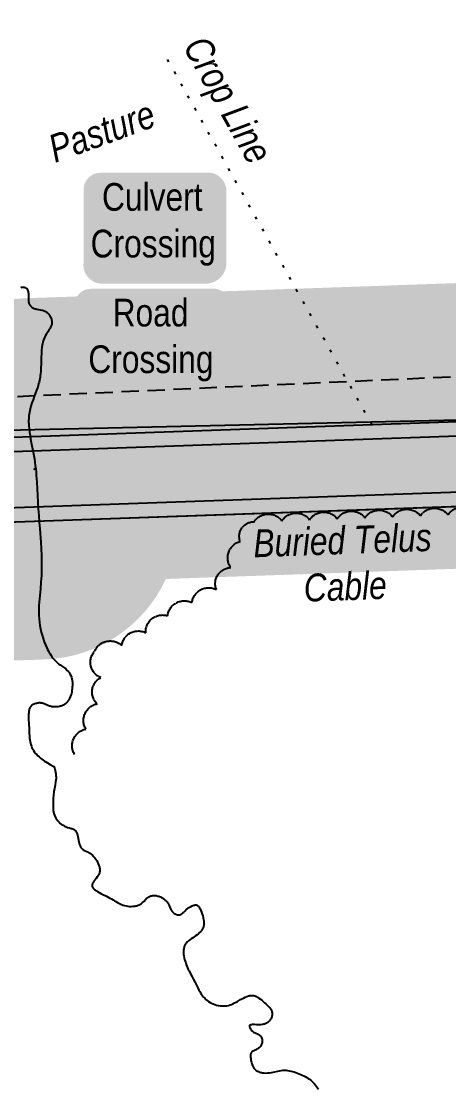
# Model space of a CAD drawing. Extents: x 665644 to 688844, y 5825051 to 5844826.
# Drawn here: x 673426.4 to 673580.5, y 5828566.3 to 5828951 of the extents above; entities that cross this region are included whole.
import ezdxf
from ezdxf.enums import TextEntityAlignment as Align

# ---------------------------------------------------------------- set-up
doc = ezdxf.new("R2010")
doc.units = 0
doc.header["$LTSCALE"] = 5
doc.header["$PDSIZE"] = 0.5
for name, pattern in [('0', [1, 1, 0]), ('BORDER', [44.45, 12.7, -6.35, 12.7, -6.35, 0, -6.35]), ('foc-TOPO', [1, 0.2, -0.8]), ('UG_PIPE', [1.875, 1.25, -0.625])]:
    doc.linetypes.add(name, pattern=pattern)
doc.layers.add('AS-BOUNDARY', color=7, linetype='BORDER', lineweight=60, true_color=0xcc33ff)
for name, color, linetype in [('AS-PIPE-UG', 44, 'UG_PIPE'), ('AS-POWER', 104, 'foc-POWER'), ('AS-ROADS', 254, 'Continuous'), ('AS-TELEPHONE', 224, 'foc-TEL'), ('AS-TELEPHONE-T', 224, 'Continuous'), ('CG-NOTES', 7, 'Continuous'), ('L-SEC', 7, 'Continuous'), ('L-TITLEDB', 4, 'Continuous'), ('P-BUFFER-H 30m', 51, 'Continuous'), ('T-BUSH', 110, '0'), ('T-CREEK', 160, 'Continuous'), ('T-GENERAL', 48, 'foc-TOPO')]:
    doc.layers.add(name, color=color, linetype=linetype)
doc.layers.add('Fresh_POD_to_Rimbey_South', color=7, linetype='Continuous', plot=False)
doc.layers.add('P-PROPOSED-WL4', color=7, linetype='Continuous', true_color=0x5b5bc8)
doc.layers.add('T-TEXT', color=48, linetype='Continuous', lineweight=18)
doc.styles.add('100L', font='ARIALN.TTF', dxfattribs={"height": 11})
doc.styles.add('175L', font='ARIALN.TTF', dxfattribs={"height": 20})
doc.styles.add('80', font='ARIALN.TTF', dxfattribs={"height": 10})
doc.styles.add('80LS', font='ARIALNI.TTF', dxfattribs={"height": 10})
doc.styles.add('foc-LtypeFont', font='ARIALN.TTF', dxfattribs={"height": 7.35})
doc.linetypes.add('foc-POWER', pattern='A,6,-1,["P",foc-LtypeFont,S=0.2,R=0,X=-0.625,Y=-0.75],-1.24,4', length=12.24)
doc.linetypes.add('foc-TEL', pattern='A,2,-1,["T",foc-LtypeFont,S=0.2,R=0,X=-0.425,Y=-0.75],-1.24,8', length=12.24)
doc.linetypes.add('foc-TEL-NOLINE', pattern='A,0,-2,["T",foc-LtypeFont,S=0.2,R=0,X=-0.425,Y=-0.75],-10.24', length=12.24)

# ---------------------------------------------------------------- blocks, each defined once
blk = doc.blocks.new('*U2205')
h = blk.add_hatch(color=59)
edge = h.paths.add_edge_path()
edge.add_line((-21.5, -20), (21.5, -20))
edge.add_arc((21.5, -14), 6, 270, 360)
edge.add_line((27.5, -14), (27.5, 12.5))
edge.add_arc((21.5, 12.5), 6, 0, 90)
edge.add_line((21.5, 18.5), (-21.5, 18.5))
edge.add_arc((-21.5, 12.5), 6, 90, 180)
edge.add_line((-27.5, 12.5), (-27.5, -14))
edge.add_arc((-21.5, -14), 6, 180, 270)
at = {"color": 1, "flags": 128}
blk.add_lwpolyline([(-21.5, -20, 3, 3, 0), (21.5, -20, 3, 3, 0.414214), (27.5, -14, 3, 3, 0), (27.5, 12.5, 3, 0, 0.414214), (21.5, 18.5, 0, 0, 0), (-21.5, 18.5, 0, 0, 0.414214), (-27.5, 12.5, 0, 0, 0), (-27.5, -14, 0, 3, 0.414214)], format="xyseb", close=True, dxfattribs=at)
blk.add_lwpolyline([(-42.18, -51.46, 0, 7.5, 0), (0, 0, 0, 0, 0)], format="xyseb", dxfattribs=at)
at = {"color": 1, "style": '80'}
blk.add_attdef('ENTER_TEXT_001', (-35.99, -5), '', height=10, dxfattribs=at)
blk = doc.blocks.new('*U1229')
h = blk.add_hatch(color=254)
edge = h.paths.add_edge_path()
edge.add_line((-19, -20), (19, -20))
edge.add_arc((19, -14), 6, 270, 360)
edge.add_line((25, -14), (25, 12.5))
edge.add_arc((19, 12.5), 6, 0, 90)
edge.add_line((19, 18.5), (-19, 18.5))
edge.add_arc((-19, 12.5), 6, 90, 180)
edge.add_line((-25, 12.5), (-25, -14))
edge.add_arc((-19, -14), 6, 180, 270)
at = {"color": 160, "flags": 128}
blk.add_lwpolyline([(-19, -20, 3, 3, 0), (19, -20, 3, 3, 0.414214), (25, -14, 3, 3, 0), (25, 12.5, 3, 0, 0.414214), (19, 18.5, 0, 0, 0), (-19, 18.5, 0, 0, 0.414214), (-25, 12.5, 0, 0, 0), (-25, -14, 0, 3, 0.414214)], format="xyseb", close=True, dxfattribs=at)
at = {"color": 160, "style": '80'}
blk.add_attdef('ENTER_TEXT_001', (-26.85, -4.92), '', height=10, dxfattribs=at)

msp = doc.modelspace()

# ---------------------------------------------------------------- hatches: boundary and pattern name
at = {"layer": 'P-BUFFER-H 30m'}
h = msp.add_hatch(color=256, dxfattribs=at)
h.dxf.hatch_style = 1
edge = h.paths.add_edge_path()
edge.add_line((666009.192, 5827543.733), (666003.067, 5827535.89))
edge.add_line((666003.067, 5827535.89), (665942.142, 5827473.312))
edge.add_arc((665977.967, 5827438.432), 50, 135.7667, 181.93918)
edge.add_line((665927.996, 5827436.741), (665928.647, 5827417.504))
edge.add_line((665928.647, 5827417.504), (665858.673, 5827415.076))
edge.add_line((665858.673, 5827415.076), (665848.648, 5827703.844))
edge.add_line((665848.648, 5827703.844), (665829.66, 5828249.421))
edge.add_arc((665942.312, 5828253.201), 112.715, 136.01347, 181.9217, ccw=False)
edge.add_line((665861.213, 5828331.48), (665952.824, 5828426.391))
edge.add_arc((666033.077, 5828349.035), 111.465, 92.02995, 136.0531, ccw=False)
edge.add_line((666029.129, 5828460.43), (666763.716, 5828486.374))
edge.add_arc((666761.951, 5828536.343), 50, 272.02269, 335.20661)
edge.add_line((666807.342, 5828515.375), (667390.232, 5828536.212))
edge.add_line((667390.232, 5828536.212), (667545.778, 5828541.674))
edge.add_arc((667589.622, 5828565.71), 50, 208.73134, 271.99963)
edge.add_line((667591.367, 5828515.74), (668192.996, 5828536.745))
edge.add_line((668192.996, 5828536.745), (668987.773, 5828564.747))
edge.add_arc((668986.012, 5828614.716), 50, 272.01784, 335.23575)
edge.add_line((669031.414, 5828593.772), (669696.261, 5828617.102))
edge.add_arc((669740.082, 5828641.18), 50, 208.78768, 272.00974)
edge.add_line((669741.835, 5828591.211), (669818.198, 5828593.891))
edge.add_line((669818.198, 5828593.891), (670620.542, 5828621.926))
edge.add_line((670620.542, 5828621.926), (671177.684, 5828641.55))
edge.add_arc((671175.924, 5828691.519), 50, 272.01722, 298.32267)
edge.add_line((671199.646, 5828647.505), (671317.002, 5828651.615))
edge.add_line((671317.002, 5828651.615), (671420.483, 5828655.241))
edge.add_arc((671441.065, 5828700.808), 50, 245.69213, 272.00667)
edge.add_line((671442.816, 5828650.839), (672244.847, 5828678.94))
edge.add_line((672244.847, 5828678.94), (672264.955, 5828679.647))
edge.add_line((672264.955, 5828679.647), (673067.43, 5828707.876))
edge.add_line((673067.43, 5828707.876), (673434.856, 5828720.801))
edge.add_arc((673433.098, 5828770.77), 50, 272.01462, 335.23759)
edge.add_line((673478.5, 5828749.827), (673868.927, 5828763.561))
edge.add_line((673868.927, 5828763.561), (673889.027, 5828764.268))
edge.add_line((673889.027, 5828764.268), (674693.164, 5828792.467))
edge.add_line((674693.164, 5828792.467), (675500.312, 5828820.755))
edge.add_arc((675498.561, 5828870.724), 50, 272.00724, 280.2186)
edge.add_arc((675512.664, 5828871.243), 50, 263.99274, 272.08982)
edge.add_line((675514.487, 5828821.276), (675529.103, 5828821.809))
edge.add_arc((675572.891, 5828845.947), 50, 208.86537, 272.09001)
edge.add_line((675574.715, 5828795.98), (676318.375, 5828823.119))
edge.add_arc((676316.552, 5828873.086), 50, 272.09001, 298.40197)
edge.add_line((676340.335, 5828829.104), (676355.733, 5828829.666))
edge.add_arc((676376.247, 5828875.264), 50, 245.77711, 272.09078)
edge.add_line((676378.071, 5828825.297), (677089.349, 5828851.264))
edge.add_line((677089.349, 5828851.264), (677192.264, 5828855.477))
edge.add_line((677192.264, 5828855.477), (677189.938, 5828908.346))
edge.add_arc((677139.986, 5828906.148), 50, 2.51912, 92.09078)
edge.add_line((677138.162, 5828956.115), (676399.458, 5828929.147))
edge.add_arc((676378.945, 5828883.548), 50, 65.77852, 92.08954)
edge.add_line((676377.122, 5828933.515), (676311.431, 5828931.118))
edge.add_arc((676313.254, 5828881.152), 50, 92.08954, 118.40251)
edge.add_line((676289.471, 5828925.133), (675618.565, 5828900.649))
edge.add_arc((675574.778, 5828876.511), 50, 28.86544, 92.08994)
edge.add_line((675572.954, 5828926.478), (675563.641, 5828926.138))
edge.add_line((675563.641, 5828926.138), (675558.345, 5829067.321))
edge.add_arc((675508.381, 5829065.447), 50, 2.14827, 92.14821)
edge.add_line((675506.506, 5829115.412), (675486.408, 5829114.658))
edge.add_arc((675488.282, 5829064.693), 50, 92.14821, 182.14828)
edge.add_line((675438.317, 5829062.819), (675443.606, 5828921.831))
edge.add_line((675443.606, 5828921.831), (674689.556, 5828895.403))
edge.add_line((674689.556, 5828895.403), (673885.412, 5828867.204))
edge.add_line((673885.412, 5828867.204), (673865.306, 5828866.497))
edge.add_line((673865.306, 5828866.497), (673427.271, 5828851.088))
edge.add_arc((673429.028, 5828801.119), 50, 92.01465, 155.23756)
edge.add_line((673383.626, 5828822.062), (673063.809, 5828810.812))
edge.add_line((673063.809, 5828810.812), (672261.334, 5828782.583))
edge.add_line((672261.334, 5828782.583), (672241.233, 5828781.876))
edge.add_line((672241.233, 5828781.876), (671464.35, 5828754.656))
edge.add_arc((671443.768, 5828709.089), 50, 65.69192, 92.00685)
edge.add_line((671442.017, 5828759.058), (671313.396, 5828754.551))
edge.add_line((671313.396, 5828754.551), (671174.332, 5828749.681))
edge.add_arc((671176.082, 5828699.712), 50, 92.00583, 118.33384)
edge.add_line((671152.351, 5828743.722), (670616.93, 5828724.863))
edge.add_line((670616.93, 5828724.863), (669814.594, 5828696.828))
edge.add_line((669814.594, 5828696.828), (669785.832, 5828695.818))
edge.add_arc((669742.011, 5828671.74), 50, 28.7877, 92.00972)
edge.add_line((669740.258, 5828721.709), (669011.371, 5828696.132))
edge.add_arc((669013.124, 5828646.163), 50, 92.00972, 92.15561)
edge.add_line((669011.243, 5828696.128), (668980.075, 5828694.954))
edge.add_arc((668981.956, 5828644.99), 50, 92.15561, 155.14244)
edge.add_line((668936.588, 5828666.008), (668189.385, 5828639.682))
edge.add_line((668189.385, 5828639.682), (667635.387, 5828620.34))
edge.add_arc((667591.538, 5828596.314), 50, 28.71884, 92.01135)
edge.add_line((667589.783, 5828646.283), (667386.586, 5828639.147))
edge.add_line((667386.586, 5828639.147), (666756.08, 5828616.609))
edge.add_arc((666757.866, 5828566.641), 50, 92.04727, 155.18038)
edge.add_line((666712.484, 5828587.629), (666025.494, 5828563.366))
edge.add_arc((666033.062, 5828349.069), 214.43, 92.02269, 136.04584)
edge.add_line((665878.694, 5828497.902), (665787.104, 5828403.013))
edge.add_arc((665942.312, 5828253.201), 215.715, 136.01347, 181.93424)
edge.add_arc((665776.691, 5828247.607), 50, 181.93424, 181.99327)
edge.add_line((665726.721, 5828245.868), (665745.71, 5827700.266))
edge.add_line((665745.71, 5827700.266), (665757.47, 5827361.533))
edge.add_line((665757.47, 5827361.533), (665757.574, 5827358.535))
edge.add_arc((665807.544, 5827360.27), 50, 181.98841, 271.9875)
edge.add_line((665809.278, 5827310.3), (665862.247, 5827312.138))
edge.add_line((665862.247, 5827312.138), (665985.206, 5827316.405))
edge.add_arc((665983.472, 5827366.375), 50, 271.9875, 362.04207)
edge.add_line((666033.441, 5827368.156), (666032.177, 5827403.589))
edge.add_line((666032.177, 5827403.589), (666031.701, 5827417.647))
edge.add_line((666031.701, 5827417.647), (666072.442, 5827459.493))
edge.add_line((666072.442, 5827459.493), (666106.054, 5827458.849))
edge.add_arc((666107.012, 5827508.84), 50, 268.90143, 294.66022)
edge.add_line((666127.874, 5827463.4), (666172.459, 5827483.869))
edge.add_line((666172.459, 5827483.869), (666350.016, 5827525.676))
edge.add_arc((666338.557, 5827574.345), 50, 283.2493, 405.41323)
edge.add_line((666373.656, 5827609.954), (666371.132, 5827612.442))
edge.add_arc((666336.033, 5827576.833), 50, 45.41323, 103.2493)
edge.add_line((666324.573, 5827625.502), (666143.698, 5827582.914))
edge.add_arc((666155.158, 5827534.245), 50, 103.2493, 114.66022)
edge.add_line((666134.296, 5827579.685), (666133.685, 5827579.404))
edge.add_arc((666084.581, 5827569.982), 50, 10.86194, 62.58611)
edge.add_line((666107.602, 5827614.367), (666099.432, 5827618.605))
edge.add_arc((666076.411, 5827574.22), 50, 62.58611, 152.58611)
edge.add_line((666032.026, 5827597.24), (666030.645, 5827594.577))
edge.add_arc((666075.03, 5827571.557), 50, 152.58611, 184.80847)
edge.add_line((666025.206, 5827567.365), (666021.831, 5827559.92))
edge.add_line((666021.831, 5827559.92), (666009.192, 5827543.733))
at = {"layer": 'P-PROPOSED-WL4'}
h = msp.add_hatch(color=256, dxfattribs=at)
h.dxf.hatch_style = 1
edge = h.paths.add_edge_path()
edge.add_line((677138.894, 5828906.615), (676379.135, 5828878.371))
edge.add_line((676379.135, 5828878.371), (676378.945, 5828883.548))
edge.add_line((676378.945, 5828883.548), (676313.254, 5828881.152))
edge.add_line((676313.254, 5828881.152), (676313.444, 5828875.975))
edge.add_line((676313.444, 5828875.975), (675575.78, 5828849.054))
edge.add_line((675575.78, 5828849.054), (675574.778, 5828876.511))
edge.add_line((675574.778, 5828876.511), (675515.549, 5828874.35))
edge.add_line((675515.549, 5828874.35), (675508.381, 5829065.447))
edge.add_line((675508.381, 5829065.447), (675488.282, 5829064.693))
edge.add_line((675488.282, 5829064.693), (675495.45, 5828873.617))
edge.add_line((675495.45, 5828873.617), (674691.307, 5828845.434))
edge.add_line((674691.307, 5828845.434), (673887.164, 5828817.235))
edge.add_line((673887.164, 5828817.235), (673867.064, 5828816.528))
edge.add_line((673867.064, 5828816.528), (673429.028, 5828801.119))
edge.add_line((673429.028, 5828801.119), (673429.994, 5828773.662))
edge.add_line((673429.994, 5828773.662), (673065.567, 5828760.843))
edge.add_line((673065.567, 5828760.843), (672263.092, 5828732.614))
edge.add_line((672263.092, 5828732.614), (672242.991, 5828731.907))
edge.add_line((672242.991, 5828731.907), (671443.955, 5828703.911))
edge.add_line((671443.955, 5828703.911), (671443.768, 5828709.089))
edge.add_line((671443.768, 5828709.089), (671315.147, 5828704.582))
edge.add_line((671315.147, 5828704.582), (671176.082, 5828699.712))
edge.add_line((671176.082, 5828699.712), (671173.893, 5828694.449))
edge.add_line((671173.893, 5828694.449), (670618.69, 5828674.894))
edge.add_line((670618.69, 5828674.894), (669816.34, 5828646.858))
edge.add_line((669816.34, 5828646.858), (669742.974, 5828644.284))
edge.add_line((669742.974, 5828644.284), (669742.011, 5828671.74))
edge.add_line((669742.011, 5828671.74), (669013.124, 5828646.163))
edge.add_line((669013.124, 5828646.163), (668981.956, 5828644.99))
edge.add_line((668981.956, 5828644.99), (668982.91, 5828617.609))
edge.add_line((668982.91, 5828617.609), (668191.145, 5828589.713))
edge.add_line((668191.145, 5828589.713), (667592.514, 5828568.812))
edge.add_line((667592.514, 5828568.812), (667591.538, 5828596.314))
edge.add_line((667591.538, 5828596.314), (667388.341, 5828589.178))
edge.add_line((667388.341, 5828589.178), (666757.866, 5828566.641))
edge.add_line((666757.866, 5828566.641), (666758.846, 5828539.235))
edge.add_line((666758.846, 5828539.235), (666027.258, 5828513.397))
edge.add_arc((666033.062, 5828349.069), 164.43, 92.02269, 136.04584)
edge.add_line((665914.689, 5828463.198), (665823.079, 5828368.288))
edge.add_arc((665942.312, 5828253.201), 165.715, 136.01347, 181.93424)
edge.add_line((665776.691, 5828247.607), (665795.68, 5827702.005))
edge.add_line((665795.68, 5827702.005), (665807.44, 5827363.268))
edge.add_line((665807.44, 5827363.268), (665807.544, 5827360.27))
edge.add_line((665807.544, 5827360.27), (665810.542, 5827360.374))
edge.add_line((665810.542, 5827360.374), (665798.678, 5827702.109))
edge.add_line((665798.678, 5827702.109), (665779.689, 5828247.71))
edge.add_arc((665942.312, 5828253.201), 162.715, 136.01347, 181.9337, ccw=False)
edge.add_line((665825.238, 5828366.205), (665916.849, 5828461.115))
edge.add_arc((666033.062, 5828349.069), 161.43, 92.02269, 136.04584, ccw=False)
edge.add_line((666027.364, 5828510.399), (666761.951, 5828536.343))
edge.add_line((666761.951, 5828536.343), (666760.971, 5828563.75))
edge.add_line((666760.971, 5828563.75), (667388.446, 5828586.18))
edge.add_line((667388.446, 5828586.18), (667588.646, 5828593.211))
edge.add_line((667588.646, 5828593.211), (667589.622, 5828565.71))
edge.add_line((667589.622, 5828565.71), (668191.251, 5828586.715))
edge.add_line((668191.251, 5828586.715), (668986.012, 5828614.716))
edge.add_line((668986.012, 5828614.716), (668985.058, 5828642.104))
edge.add_line((668985.058, 5828642.104), (669013.233, 5828643.165))
edge.add_line((669013.233, 5828643.165), (669739.118, 5828668.637))
edge.add_line((669739.118, 5828668.637), (669740.082, 5828641.18))
edge.add_line((669740.082, 5828641.18), (669816.445, 5828643.86))
edge.add_line((669816.445, 5828643.86), (670618.796, 5828671.896))
edge.add_line((670618.796, 5828671.896), (671175.924, 5828691.519))
edge.add_line((671175.924, 5828691.519), (671178.112, 5828696.781))
edge.add_line((671178.112, 5828696.781), (671315.252, 5828701.584))
edge.add_line((671315.252, 5828701.584), (671440.878, 5828705.986))
edge.add_line((671440.878, 5828705.986), (671441.065, 5828700.808))
edge.add_line((671441.065, 5828700.808), (672243.096, 5828728.909))
edge.add_line((672243.096, 5828728.909), (672263.197, 5828729.616))
edge.add_line((672263.197, 5828729.616), (673065.672, 5828757.845))
edge.add_line((673065.672, 5828757.845), (673433.098, 5828770.77))
edge.add_line((673433.098, 5828770.77), (673432.132, 5828798.227))
edge.add_line((673432.132, 5828798.227), (673867.169, 5828813.53))
edge.add_line((673867.169, 5828813.53), (673887.269, 5828814.237))
edge.add_line((673887.269, 5828814.237), (674691.412, 5828842.436))
edge.add_line((674691.412, 5828842.436), (675498.561, 5828870.724))
edge.add_line((675498.561, 5828870.724), (675491.393, 5829061.808))
edge.add_line((675491.393, 5829061.808), (675505.495, 5829062.337))
edge.add_line((675505.495, 5829062.337), (675512.663, 5828871.243))
edge.add_line((675512.663, 5828871.243), (675571.889, 5828873.404))
edge.add_line((675571.889, 5828873.404), (675572.891, 5828845.947))
edge.add_line((675572.891, 5828845.947), (676316.552, 5828873.086))
edge.add_line((676316.552, 5828873.086), (676316.362, 5828878.263))
edge.add_line((676316.362, 5828878.263), (676376.057, 5828880.441))
edge.add_line((676376.057, 5828880.441), (676376.247, 5828875.264))
edge.add_line((676376.247, 5828875.264), (677139.026, 5828903.618))
edge.add_line((677139.026, 5828903.618), (677138.894, 5828906.615))

# ---------------------------------------------------------------- linework, layer by layer
at = {"layer": 'AS-BOUNDARY', "flags": 128}
msp.add_lwpolyline([(681195.742, 5828960.591, 4, 4, 0), (681192.499, 5829060.528, 4, 4, 0), (680369.563, 5829029.677, 4, 4, 0), (678766.25, 5828968.46, 4, 4, 0), (678746.151, 5828967.743, 4, 4, 0), (677140.879, 5828908.866, 4, 4, 0), (677020.961, 5828904.489, 4, 4, 0), (675516.497, 5828849.073, 4, 4, 0), (673867.961, 5828791.251, 4, 4, 0), (673065.485, 5828763.022, 4, 4, 0), (673097.964, 5827861.148, 0, 0, 0)], format="xyseb", dxfattribs=at)
at = {"layer": 'AS-PIPE-UG', "flags": 128}
msp.add_lwpolyline([(673378.192, 5828813.604), (673809.467, 5828833.135)], dxfattribs=at)
at = {"layer": 'AS-POWER', "flags": 128}
msp.add_lwpolyline([(670637.829, 5828703.181), (672057.335, 5828752.892), (672207.812, 5828758.164), (672266.275, 5828765.138), (672370.585, 5828768.816), (673194.147, 5828798.334), (673889.562, 5828814.203), (674019.339, 5828817.61), (674643.868, 5828839.513), (674698.924, 5828841.383), (675111.536, 5828855.405), (675430.336, 5828866.166), (675518.855, 5828870.32), (675945.041, 5828884.632), (676075.8, 5828889.181), (676180.688, 5828894.105), (676398.918, 5828903.205), (677118.975, 5828928.722)], dxfattribs=at)
at = {"layer": 'AS-ROADS', "const_width": 8, "flags": 128}
msp.add_lwpolyline([(670206.753, 5828670.714), (671097.785, 5828702.772), (671508.703, 5828717.383), (671944.829, 5828730.351), (672348.434, 5828744.429), (673040.114, 5828768.916), (673422.48, 5828782.995), (673966.192, 5828801.534), (674466.585, 5828821.248), (674979.12, 5828837.921), (675553.281, 5828858.67), (676169.719, 5828880.18), (676766.478, 5828903.213), (677019.621, 5828911.693)], dxfattribs=at)
at = {"layer": 'AS-TELEPHONE', "linetype": 'foc-TEL-NOLINE', "flags": 128}
msp.add_lwpolyline([(672243.096, 5828728.909), (673065.672, 5828757.845), (673868.146, 5828786.073), (674692.432, 5828814.979), (675496.618, 5828843.164), (676318.379, 5828873.152), (677020.187, 5828898.772), (677120.019, 5828902.417), (678041.168, 5828936.208)], dxfattribs=at)
at = {"layer": 'Fresh_POD_to_Rimbey_South', "color": 6}
msp.add_point((673431.055, 5828789.467), dxfattribs=at)
at = {"layer": 'L-SEC', "flags": 128}
for points in [[(673867.248, 5828811.351), (673064.76, 5828783.123)], [(673065.485, 5828763.022), (673867.961, 5828791.251)]]:
    msp.add_lwpolyline(points, dxfattribs=at)
at = {"layer": 'L-TITLEDB', "flags": 128}
for points in [[(673867.064, 5828816.528), (673064.573, 5828788.299)], [(673065.672, 5828757.845), (673868.146, 5828786.073)]]:
    msp.add_lwpolyline(points, dxfattribs=at)
at = {"layer": 'T-BUSH', "flags": 128}
msp.add_lwpolyline([(673445.555, 5828686.546, -0.5205671), (673449.651, 5828695.669, -0.5205671), (673453.747, 5828704.792, -0.5205671), (673455.046, 5828714.227, -0.5205671), (673452.799, 5828723.743, -0.5205671), (673462.577, 5828725.837, -0.5205671), (673471.214, 5828730.423, -0.5205671), (673479.097, 5828736.571, -0.5205671), (673487.911, 5828741.294, -0.5205671), (673496.725, 5828746.018, -0.5205671), (673501.943, 5828753.96, -0.5205671), (673505.277, 5828763.388, -0.5205671), (673510.322, 5828770.484, -0.5205671), (673520.316, 5828770.836, -0.5205671), (673530.31, 5828771.187, -0.5205671), (673540.303, 5828771.539, -0.5205671), (673550.297, 5828771.89, -0.5205671), (673560.291, 5828772.242, -0.5205671), (673570.285, 5828772.594, -0.5205671), (673580.279, 5828772.945, -0.5205671), (673590.272, 5828773.297, -0.5205671), (673600.266, 5828773.648, -0.5205671), (673610.26, 5828774, -0.5205671), (673620.254, 5828774.351, -0.5205671), (673630.248, 5828774.703, -0.5205671), (673640.242, 5828775.054, -0.5205671), (673650.235, 5828775.406, -0.5205671), (673660.229, 5828775.757, -0.5205671), (673670.223, 5828776.109, -0.5205671), (673680.217, 5828776.461, -0.5205671), (673690.211, 5828776.812, -0.5205671), (673700.204, 5828777.164, -0.5205671), (673710.198, 5828777.515, -0.5205671), (673720.192, 5828777.867, -0.5205671), (673730.186, 5828778.218, -0.5205671), (673740.18, 5828778.57, -0.5205671), (673750.174, 5828778.921, -0.5205671), (673760.167, 5828779.273, -0.5205671), (673770.161, 5828779.624, -0.5205671), (673780.155, 5828779.976, -0.5205671), (673790.149, 5828780.327, -0.5205671), (673800.143, 5828780.679, -0.5205671), (673810.136, 5828781.031, -0.5205671), (673820.13, 5828781.382, -0.5205671), (673830.124, 5828781.734, -0.5205671), (673840.118, 5828782.085, -0.5205671), (673850.112, 5828782.437, -0.5205671), (673860.106, 5828782.788, -0.5205671), (673865.425, 5828778.124, -0.5205671), (673865.778, 5828768.13, -0.5205671), (673866.131, 5828758.136, -0.5205671), (673866.484, 5828748.143, -0.5205671), (673866.837, 5828738.149, -0.5205671), (673867.19, 5828728.155, -0.5205671), (673867.543, 5828718.161, -0.5205671), (673867.896, 5828708.167, -0.5205671), (673868.249, 5828698.174, -0.5205671), (673868.602, 5828688.18, -0.5205671), (673868.896, 5828679.876, -0.5205671)], format="xyb", dxfattribs=at)
at = {"layer": 'T-CREEK', "flags": 128}
msp.add_lwpolyline([(673426.124, 5828855.036), (673426.454, 5828855.085), (673426.775, 5828855.114), (673427.085, 5828855.119), (673427.378, 5828855.094), (673427.652, 5828855.035), (673427.903, 5828854.937), (673428.127, 5828854.794), (673428.227, 5828854.705), (673428.32, 5828854.604), (673428.484, 5828854.371), (673428.619, 5828854.103), (673428.728, 5828853.809), (673428.812, 5828853.496), (673428.873, 5828853.171), (673428.913, 5828852.844), (673428.933, 5828852.52), (673428.937, 5828852.201), (673428.918, 5828851.574), (673428.891, 5828850.965), (673428.89, 5828850.372), (673428.911, 5828850.082), (673428.952, 5828849.797), (673429.017, 5828849.516), (673429.111, 5828849.239), (673429.236, 5828848.968), (673429.39, 5828848.705), (673429.571, 5828848.455), (673429.774, 5828848.22), (673429.997, 5828848.006), (673430.236, 5828847.816), (673430.489, 5828847.654), (673430.752, 5828847.518), (673431.026, 5828847.406), (673431.308, 5828847.314), (673431.597, 5828847.239), (673431.892, 5828847.177), (673432.494, 5828847.076), (673433.103, 5828846.985), (673433.708, 5828846.875), (673434.005, 5828846.804), (673434.298, 5828846.717), (673434.584, 5828846.611), (673434.862, 5828846.483), (673435.131, 5828846.33), (673435.39, 5828846.154), (673435.638, 5828845.957), (673435.874, 5828845.741), (673436.096, 5828845.507), (673436.305, 5828845.258), (673436.498, 5828844.996), (673436.674, 5828844.722), (673436.833, 5828844.438), (673436.974, 5828844.146), (673437.095, 5828843.848), (673437.195, 5828843.546), (673437.274, 5828843.242), (673437.33, 5828842.938), (673437.362, 5828842.635), (673437.37, 5828842.336), (673437.351, 5828842.042), (673437.309, 5828841.754), (673437.243, 5828841.471), (673437.157, 5828841.193), (673437.053, 5828840.918), (673436.932, 5828840.647), (673436.65, 5828840.114), (673436.329, 5828839.589), (673435.984, 5828839.067), (673435.295, 5828838.016), (673434.983, 5828837.478), (673434.713, 5828836.927), (673434.483, 5828836.365), (673434.289, 5828835.792), (673434.127, 5828835.21), (673433.994, 5828834.622), (673433.884, 5828834.027), (673433.795, 5828833.429), (673433.661, 5828832.226), (673433.574, 5828831.019), (673433.519, 5828829.809), (673433.45, 5828827.387), (673433.409, 5828826.18), (673433.345, 5828824.977), (673433.245, 5828823.78), (673433.177, 5828823.185), (673433.095, 5828822.592), (673432.997, 5828822.001), (673432.881, 5828821.414), (673432.747, 5828820.829), (673432.596, 5828820.246), (673432.251, 5828819.089), (673431.862, 5828817.938), (673431.017, 5828815.651), (673430.593, 5828814.509), (673430.189, 5828813.367), (673429.821, 5828812.22), (673429.655, 5828811.645), (673429.505, 5828811.069), (673429.371, 5828810.49), (673429.256, 5828809.909), (673429.162, 5828809.326), (673429.09, 5828808.74), (673429.038, 5828808.152), (673429.006, 5828807.561), (673428.993, 5828806.968), (673428.996, 5828806.373), (673429.015, 5828805.777), (673429.049, 5828805.178), (673429.157, 5828803.976), (673429.31, 5828802.769), (673429.499, 5828801.558), (673429.714, 5828800.343), (673429.947, 5828799.127), (673430.186, 5828797.916), (673430.422, 5828796.733), (673430.864, 5828794.365), (673431.06, 5828793.177), (673431.235, 5828791.987), (673431.391, 5828790.794), (673431.53, 5828789.598), (673431.654, 5828788.401), (673431.764, 5828787.202), (673431.95, 5828784.799), (673432.1, 5828782.392), (673432.348, 5828777.569), (673432.472, 5828775.157), (673432.613, 5828772.747), (673432.783, 5828770.341), (673432.974, 5828767.938), (673433.35, 5828763.134), (673433.503, 5828760.729), (673433.609, 5828758.321), (673433.642, 5828757.117), (673433.661, 5828755.911), (673433.665, 5828754.706), (673433.652, 5828753.5), (673433.624, 5828752.294), (673433.578, 5828751.089), (673433.513, 5828749.884), (673433.43, 5828748.68), (673433.215, 5828746.274), (673432.976, 5828743.871), (673432.866, 5828742.669), (673432.771, 5828741.468), (673432.699, 5828740.266), (673432.657, 5828739.064), (673432.652, 5828737.862), (673432.69, 5828736.659), (673432.773, 5828735.458), (673432.901, 5828734.258), (673433.075, 5828733.062), (673433.294, 5828731.872), (673433.558, 5828730.689), (673433.869, 5828729.515), (673434.227, 5828728.351), (673434.63, 5828727.199), (673435.081, 5828726.061), (673435.578, 5828724.937), (673435.846, 5828724.383), (673436.127, 5828723.836), (673436.422, 5828723.298), (673436.734, 5828722.771), (673437.061, 5828722.257), (673437.407, 5828721.756), (673437.77, 5828721.272), (673438.154, 5828720.806), (673438.557, 5828720.359), (673438.982, 5828719.933), (673439.43, 5828719.531), (673439.901, 5828719.153), (673440.391, 5828718.796), (673440.892, 5828718.451), (673441.886, 5828717.757), (673442.361, 5828717.387), (673442.809, 5828716.99), (673443.019, 5828716.777), (673443.219, 5828716.554), (673443.408, 5828716.32), (673443.585, 5828716.075), (673443.751, 5828715.821), (673443.905, 5828715.558), (673444.177, 5828715.009), (673444.4, 5828714.436), (673444.574, 5828713.847), (673444.697, 5828713.248), (673444.769, 5828712.647), (673444.797, 5828712.044), (673444.787, 5828711.441), (673444.75, 5828710.839), (673444.692, 5828710.236), (673444.618, 5828709.635), (673444.521, 5828709.038), (673444.395, 5828708.447), (673444.233, 5828707.865), (673444.03, 5828707.294), (673443.779, 5828706.738), (673443.634, 5828706.466), (673443.476, 5828706.2), (673443.306, 5828705.942), (673443.123, 5828705.693), (673442.929, 5828705.454), (673442.723, 5828705.226), (673442.505, 5828705.012), (673442.277, 5828704.812), (673442.037, 5828704.627), (673441.787, 5828704.461), (673441.527, 5828704.312), (673441.257, 5828704.183), (673440.979, 5828704.071), (673440.693, 5828703.976), (673440.4, 5828703.897), (673440.103, 5828703.832), (673439.497, 5828703.741), (673438.883, 5828703.693), (673438.27, 5828703.683), (673437.665, 5828703.718), (673437.367, 5828703.758), (673437.073, 5828703.814), (673436.783, 5828703.889), (673436.499, 5828703.984), (673435.941, 5828704.215), (673435.391, 5828704.472), (673434.838, 5828704.72), (673434.558, 5828704.829), (673434.275, 5828704.922), (673433.986, 5828704.996), (673433.692, 5828705.048), (673433.394, 5828705.08), (673433.093, 5828705.092), (673432.79, 5828705.086), (673432.484, 5828705.062), (673432.177, 5828705.021), (673431.87, 5828704.963), (673431.564, 5828704.89), (673431.261, 5828704.801), (673430.966, 5828704.694), (673430.682, 5828704.569), (673430.415, 5828704.424), (673430.168, 5828704.258), (673429.944, 5828704.07), (673429.749, 5828703.858), (673429.583, 5828703.625), (673429.443, 5828703.371), (673429.327, 5828703.1), (673429.233, 5828702.814), (673429.158, 5828702.516), (673429.1, 5828702.208), (673429.027, 5828701.571), (673428.993, 5828700.925), (673428.981, 5828700.288), (673428.983, 5828699.665), (673428.997, 5828699.055), (673429.047, 5828697.861), (673429.18, 5828695.492), (673429.236, 5828694.279), (673429.307, 5828693.054), (673429.36, 5828692.442), (673429.43, 5828691.835), (673429.522, 5828691.233), (673429.64, 5828690.641), (673429.789, 5828690.059), (673429.974, 5828689.491), (673430.197, 5828688.938), (673430.464, 5828688.403), (673430.772, 5828687.887), (673431.117, 5828687.391), (673431.495, 5828686.914), (673431.901, 5828686.458), (673432.331, 5828686.022), (673432.78, 5828685.608), (673433.245, 5828685.215), (673433.723, 5828684.843), (673434.213, 5828684.489), (673434.712, 5828684.152), (673435.221, 5828683.829), (673435.737, 5828683.518), (673436.786, 5828682.923), (673437.849, 5828682.35), (673438.116, 5828682.208), (673438.149, 5828682.19), (673438.162, 5828682.156), (673438.183, 5828682.082), (673438.225, 5828681.934), (673438.389, 5828681.344), (673438.543, 5828680.753), (673438.677, 5828680.162), (673438.785, 5828679.57), (673438.859, 5828678.978), (673438.891, 5828678.384), (673438.875, 5828677.789), (673438.819, 5828677.194), (673438.733, 5828676.598), (673438.507, 5828675.404), (673438.278, 5828674.211), (673438.183, 5828673.615), (673438.101, 5828673.019), (673437.974, 5828671.824), (673437.884, 5828670.623), (673437.82, 5828669.412), (673437.783, 5828668.191), (673437.789, 5828667.581), (673437.82, 5828666.975), (673437.881, 5828666.374), (673437.981, 5828665.781), (673438.125, 5828665.198), (673438.319, 5828664.627), (673438.565, 5828664.071), (673438.858, 5828663.535), (673439.195, 5828663.022), (673439.57, 5828662.537), (673439.981, 5828662.085), (673440.423, 5828661.669), (673440.891, 5828661.293), (673441.387, 5828660.959), (673441.913, 5828660.667), (673442.471, 5828660.417), (673443.065, 5828660.208), (673443.682, 5828660.028), (673444.295, 5828659.85), (673444.593, 5828659.754), (673444.879, 5828659.649), (673445.151, 5828659.532), (673445.405, 5828659.399), (673445.638, 5828659.246), (673445.846, 5828659.071), (673446.028, 5828658.872), (673446.183, 5828658.648), (673446.315, 5828658.403), (673446.427, 5828658.138), (673446.522, 5828657.858), (673446.602, 5828657.563), (673446.731, 5828656.94), (673446.942, 5828655.633), (673447.067, 5828654.986), (673447.225, 5828654.363), (673447.32, 5828654.065), (673447.427, 5828653.777), (673447.549, 5828653.502), (673447.686, 5828653.24), (673447.84, 5828652.994), (673448.012, 5828652.764), (673448.204, 5828652.553), (673448.417, 5828652.361), (673448.649, 5828652.188), (673448.898, 5828652.03), (673449.431, 5828651.746), (673450.542, 5828651.207), (673450.81, 5828651.058), (673451.068, 5828650.899), (673451.556, 5828650.548), (673452.01, 5828650.156), (673452.432, 5828649.725), (673452.824, 5828649.259), (673453.189, 5828648.76), (673453.53, 5828648.23), (673453.844, 5828647.672), (673454.12, 5828647.093), (673454.348, 5828646.498), (673454.441, 5828646.196), (673454.518, 5828645.892), (673454.577, 5828645.588), (673454.618, 5828645.282), (673454.638, 5828644.977), (673454.637, 5828644.674), (673454.614, 5828644.372), (673454.566, 5828644.072), (673454.492, 5828643.776), (673454.392, 5828643.483), (673454.264, 5828643.195), (673454.112, 5828642.911), (673453.941, 5828642.633), (673453.754, 5828642.359), (673453.35, 5828641.824), (673452.936, 5828641.308), (673452.546, 5828640.81), (673452.371, 5828640.568), (673452.214, 5828640.33), (673452.081, 5828640.097), (673451.975, 5828639.869), (673451.9, 5828639.645), (673451.862, 5828639.426), (673451.862, 5828639.211), (673451.897, 5828639.001), (673451.966, 5828638.794), (673452.067, 5828638.591), (673452.198, 5828638.392), (673452.357, 5828638.197), (673452.542, 5828638.005), (673452.751, 5828637.815), (673452.982, 5828637.629), (673453.233, 5828637.445), (673453.501, 5828637.264), (673453.785, 5828637.085), (673454.394, 5828636.734), (673455.042, 5828636.388), (673455.714, 5828636.048), (673457.064, 5828635.378), (673457.71, 5828635.043), (673458.32, 5828634.709), (673458.897, 5828634.377), (673459.447, 5828634.05), (673459.975, 5828633.731), (673460.489, 5828633.425), (673460.994, 5828633.133), (673461.497, 5828632.859), (673462.003, 5828632.607), (673462.519, 5828632.379), (673463.051, 5828632.179), (673463.605, 5828632.009), (673464.186, 5828631.874), (673464.792, 5828631.775), (673465.416, 5828631.717), (673466.048, 5828631.702), (673466.683, 5828631.732), (673467.312, 5828631.812), (673467.622, 5828631.871), (673467.928, 5828631.944), (673468.229, 5828632.03), (673468.523, 5828632.13), (673468.811, 5828632.245), (673469.09, 5828632.374), (673469.361, 5828632.519), (673469.621, 5828632.679), (673469.871, 5828632.856), (673470.109, 5828633.048), (673470.556, 5828633.472), (673471.395, 5828634.371), (673471.828, 5828634.787), (673472.055, 5828634.973), (673472.293, 5828635.14), (673472.545, 5828635.284), (673472.81, 5828635.402), (673473.089, 5828635.496), (673473.38, 5828635.565), (673473.68, 5828635.61), (673473.988, 5828635.633), (673474.303, 5828635.634), (673474.624, 5828635.614), (673474.947, 5828635.573), (673475.272, 5828635.513), (673475.598, 5828635.434), (673475.922, 5828635.337), (673476.243, 5828635.223), (673476.56, 5828635.092), (673476.87, 5828634.945), (673477.172, 5828634.784), (673477.465, 5828634.608), (673477.747, 5828634.419), (673478.016, 5828634.217), (673478.271, 5828634.003), (673478.51, 5828633.778), (673478.731, 5828633.543), (673478.934, 5828633.298), (673479.115, 5828633.045), (673479.276, 5828632.784), (673479.42, 5828632.516), (673479.671, 5828631.969), (673479.901, 5828631.415), (673480.143, 5828630.868), (673480.279, 5828630.601), (673480.429, 5828630.34), (673480.598, 5828630.087), (673480.79, 5828629.844), (673481.009, 5828629.612), (673481.251, 5828629.394), (673481.514, 5828629.196), (673481.791, 5828629.02), (673482.079, 5828628.87), (673482.374, 5828628.752), (673482.671, 5828628.667), (673482.966, 5828628.622), (673483.254, 5828628.619), (673483.531, 5828628.662), (673483.794, 5828628.752), (673484.047, 5828628.882), (673484.289, 5828629.046), (673484.524, 5828629.237), (673484.752, 5828629.449), (673484.977, 5828629.674), (673485.421, 5828630.142), (673485.871, 5828630.588), (673486.102, 5828630.787), (673486.34, 5828630.97), (673486.584, 5828631.139), (673486.835, 5828631.297), (673487.362, 5828631.584), (673487.926, 5828631.849), (673488.223, 5828631.976), (673488.524, 5828632.088), (673488.823, 5828632.175), (673489.114, 5828632.224), (673489.255, 5828632.232), (673489.392, 5828632.226), (673489.524, 5828632.205), (673489.651, 5828632.17), (673489.773, 5828632.12), (673489.89, 5828632.058), (673490.112, 5828631.895), (673490.317, 5828631.69), (673490.507, 5828631.447), (673490.683, 5828631.174), (673490.846, 5828630.876), (673490.999, 5828630.561), (673491.142, 5828630.234), (673491.405, 5828629.57), (673491.638, 5828628.912), (673491.838, 5828628.262), (673492.001, 5828627.622), (673492.121, 5828626.995), (673492.194, 5828626.383), (673492.212, 5828626.083), (673492.217, 5828625.788), (673492.208, 5828625.497), (673492.185, 5828625.211), (673492.147, 5828624.93), (673492.093, 5828624.655), (673492.024, 5828624.386), (673491.937, 5828624.122), (673491.834, 5828623.865), (673491.714, 5828623.614), (673491.576, 5828623.37), (673491.421, 5828623.132), (673491.251, 5828622.9), (673491.067, 5828622.674), (673490.662, 5828622.238), (673490.212, 5828621.821), (673489.729, 5828621.422), (673489.22, 5828621.039), (673488.16, 5828620.309), (673487.63, 5828619.955), (673487.116, 5828619.597), (673486.631, 5828619.227), (673486.187, 5828618.835), (673485.985, 5828618.628), (673485.798, 5828618.412), (673485.628, 5828618.187), (673485.476, 5828617.951), (673485.342, 5828617.704), (673485.227, 5828617.447), (673485.128, 5828617.181), (673485.047, 5828616.905), (673484.981, 5828616.622), (673484.93, 5828616.332), (673484.894, 5828616.035), (673484.872, 5828615.732), (673484.866, 5828615.112), (673484.908, 5828614.477), (673484.993, 5828613.833), (673485.114, 5828613.187), (673485.267, 5828612.543), (673485.447, 5828611.907), (673485.647, 5828611.286), (673485.863, 5828610.683), (673486.093, 5828610.099), (673486.336, 5828609.531), (673486.588, 5828608.977), (673486.85, 5828608.434), (673487.393, 5828607.375), (673487.953, 5828606.334), (673488.515, 5828605.294), (673489.069, 5828604.236), (673490.151, 5828602.058), (673490.434, 5828601.516), (673490.729, 5828600.982), (673491.039, 5828600.459), (673491.367, 5828599.95), (673491.717, 5828599.458), (673492.093, 5828598.988), (673492.498, 5828598.541), (673492.934, 5828598.121), (673493.406, 5828597.732), (673493.911, 5828597.375), (673494.446, 5828597.05), (673495.005, 5828596.761), (673495.586, 5828596.506), (673496.183, 5828596.289), (673496.793, 5828596.109), (673497.413, 5828595.967), (673498.036, 5828595.866), (673498.661, 5828595.806), (673499.282, 5828595.787), (673499.895, 5828595.812), (673500.496, 5828595.882), (673501.082, 5828595.997), (673501.65, 5828596.157), (673502.201, 5828596.358), (673502.74, 5828596.592), (673503.271, 5828596.854), (673503.796, 5828597.137), (673504.321, 5828597.435), (673505.383, 5828598.051), (673505.927, 5828598.355), (673506.485, 5828598.65), (673507.06, 5828598.927), (673507.648, 5828599.174), (673508.241, 5828599.377), (673508.537, 5828599.457), (673508.833, 5828599.521), (673509.126, 5828599.566), (673509.416, 5828599.591), (673509.702, 5828599.594), (673509.983, 5828599.573), (673510.259, 5828599.527), (673510.53, 5828599.457), (673510.796, 5828599.366), (673511.059, 5828599.253), (673511.317, 5828599.123), (673511.573, 5828598.975), (673512.078, 5828598.637), (673512.577, 5828598.253), (673513.076, 5828597.837), (673514.087, 5828596.966), (673514.594, 5828596.528), (673515.086, 5828596.084), (673515.547, 5828595.63), (673515.761, 5828595.398), (673515.961, 5828595.162), (673516.146, 5828594.921), (673516.314, 5828594.676), (673516.463, 5828594.425), (673516.59, 5828594.167), (673516.694, 5828593.903), (673516.774, 5828593.632), (673516.827, 5828593.353), (673516.851, 5828593.066), (673516.845, 5828592.77), (673516.811, 5828592.47), (673516.75, 5828592.167), (673516.665, 5828591.864), (673516.556, 5828591.566), (673516.427, 5828591.275), (673516.278, 5828590.994), (673516.112, 5828590.727), (673515.931, 5828590.475), (673515.735, 5828590.244), (673515.528, 5828590.035), (673515.31, 5828589.85), (673515.081, 5828589.687), (673514.842, 5828589.547), (673514.593, 5828589.426), (673514.334, 5828589.324), (673514.065, 5828589.24), (673513.786, 5828589.171), (673513.498, 5828589.116), (673513.2, 5828589.074), (673512.577, 5828589.023), (673511.917, 5828589.007), (673511.223, 5828589.013), (673510.494, 5828589.031), (673509.754, 5828589.038), (673509.412, 5828589.017), (673509.257, 5828588.996), (673509.114, 5828588.966), (673508.986, 5828588.926), (673508.875, 5828588.874), (673508.784, 5828588.81), (673508.714, 5828588.732), (673508.668, 5828588.64), (673508.643, 5828588.534), (673508.639, 5828588.417), (673508.654, 5828588.29), (673508.687, 5828588.154), (673508.736, 5828588.011), (673508.8, 5828587.864), (673508.878, 5828587.713), (673509.07, 5828587.407), (673509.299, 5828587.107), (673509.555, 5828586.827), (673509.828, 5828586.578), (673510.107, 5828586.369), (673510.389, 5828586.194), (673510.672, 5828586.046), (673510.954, 5828585.916), (673511.5, 5828585.683), (673511.76, 5828585.564), (673512.007, 5828585.434), (673512.239, 5828585.284), (673512.454, 5828585.106), (673512.648, 5828584.895), (673512.819, 5828584.652), (673512.966, 5828584.383), (673513.087, 5828584.094), (673513.18, 5828583.79), (673513.242, 5828583.477), (673513.273, 5828583.161), (673513.27, 5828582.848), (673513.231, 5828582.543), (673513.159, 5828582.248), (673513.055, 5828581.962), (673512.922, 5828581.688), (673512.761, 5828581.426), (673512.575, 5828581.176), (673512.367, 5828580.94), (673512.137, 5828580.719), (673511.889, 5828580.513), (673511.625, 5828580.323), (673511.346, 5828580.149), (673511.055, 5828579.994), (673510.458, 5828579.722), (673510.168, 5828579.591), (673509.895, 5828579.453), (673509.648, 5828579.301), (673509.436, 5828579.126), (673509.345, 5828579.028), (673509.265, 5828578.921), (673509.141, 5828578.683), (673509.06, 5828578.415), (673509.014, 5828578.123), (673509, 5828577.813), (673509.01, 5828577.488), (673509.04, 5828577.155), (673509.083, 5828576.818), (673509.192, 5828576.153), (673509.327, 5828575.51), (673509.495, 5828574.897), (673509.594, 5828574.604), (673509.704, 5828574.321), (673509.827, 5828574.049), (673509.962, 5828573.789), (673510.111, 5828573.541), (673510.274, 5828573.308), (673510.454, 5828573.089), (673510.65, 5828572.885), (673510.863, 5828572.698), (673511.092, 5828572.527), (673511.337, 5828572.371), (673511.595, 5828572.231), (673511.865, 5828572.105), (673512.147, 5828571.994), (673512.438, 5828571.898), (673512.738, 5828571.815), (673513.045, 5828571.745), (673513.358, 5828571.688), (673513.998, 5828571.612), (673514.646, 5828571.584), (673515.292, 5828571.6), (673515.927, 5828571.657), (673516.546, 5828571.75), (673517.153, 5828571.867), (673517.749, 5828572), (673518.92, 5828572.276), (673519.499, 5828572.399), (673520.077, 5828572.499), (673520.658, 5828572.567), (673521.242, 5828572.594), (673521.832, 5828572.576), (673522.425, 5828572.517), (673523.02, 5828572.422), (673523.616, 5828572.295), (673524.211, 5828572.142), (673524.804, 5828571.966), (673525.393, 5828571.774), (673525.977, 5828571.567), (673526.555, 5828571.345), (673527.125, 5828571.108), (673527.685, 5828570.855), (673528.235, 5828570.584), (673528.773, 5828570.296), (673529.297, 5828569.989), (673529.807, 5828569.663), (673530.3, 5828569.316), (673530.776, 5828568.948), (673531.233, 5828568.558), (673531.67, 5828568.145), (673532.085, 5828567.708), (673532.478, 5828567.248), (673532.853, 5828566.77), (673533.568, 5828565.777)], dxfattribs=at)
at = {"layer": 'T-GENERAL', "flags": 128}
msp.add_lwpolyline([(673552.88, 5828805.476), (673477.808, 5828939.559)], dxfattribs=at)

# ---------------------------------------------------------------- block references
at = {"layer": 'CG-NOTES'}
ref = msp.add_blockref('*U1229', (673473.833, 5828877.879), dxfattribs=dict(at, xscale=1.000119014162687, yscale=1.000119014162687, zscale=1.000119014162687))
ref.add_attrib('ENTER_TEXT_001', 'Culvert', (673455.451, 5828882.683), dxfattribs={"layer": '0', "color": 160, "height": 10.0012, "style": '80'})
ref.add_attrib('ENTER_TEXT_002', 'Crossing', (673451.354, 5828865.837), dxfattribs={"layer": '0', "color": 160, "height": 10.0012, "style": '80'})
ref = msp.add_blockref('*U2205', (673472.992, 5828836.056), dxfattribs=dict(at, xscale=0.9990699345404985, yscale=0.9990699345404985, zscale=0.9990699345404985))
ref.add_attrib('ENTER_TEXT_001', 'Road', (673459.294, 5828840.944), dxfattribs={"layer": '0', "color": 1, "height": 9.9907, "style": '80'})
ref.add_attrib('ENTER_TEXT_002', 'Crossing', (673450.536, 5828824.115), dxfattribs={"layer": '0', "color": 1, "height": 9.9907, "style": '80'})

# ---------------------------------------------------------------- texts
at = {"layer": 'AS-TELEPHONE-T', "insert": (673510.192, 5828767.634), "char_height": 10, "attachment_point": 1, "rotation": 2.09345, "style": '175L'}
msp.add_mtext_dynamic_manual_height_columns('\\pi-0.32836;{\\fArial Narrow|b0|i1|c0|p34;Buried Telus \\P\\pi17.264;Cable}', width=63.12909, gutter_width=100, heights=[0], dxfattribs=at)
at = {"layer": 'T-TEXT', "style": '80LS'}
msp.add_text('Pasture', height=10, rotation=20, dxfattribs=at).set_placement((673455.356, 5828911.358), align=Align.MIDDLE_CENTER)
at = {"layer": 'T-TEXT', "insert": (673493.198, 5828946.818), "char_height": 10, "attachment_point": 1, "rotation": 299.2441, "style": '100L'}
msp.add_mtext_dynamic_manual_height_columns('{\\fArial Narrow|b0|i1|c0|p34;Crop Line}', width=54.42719, gutter_width=55, heights=[0], dxfattribs=at)

doc.saveas('drawing.dxf')
